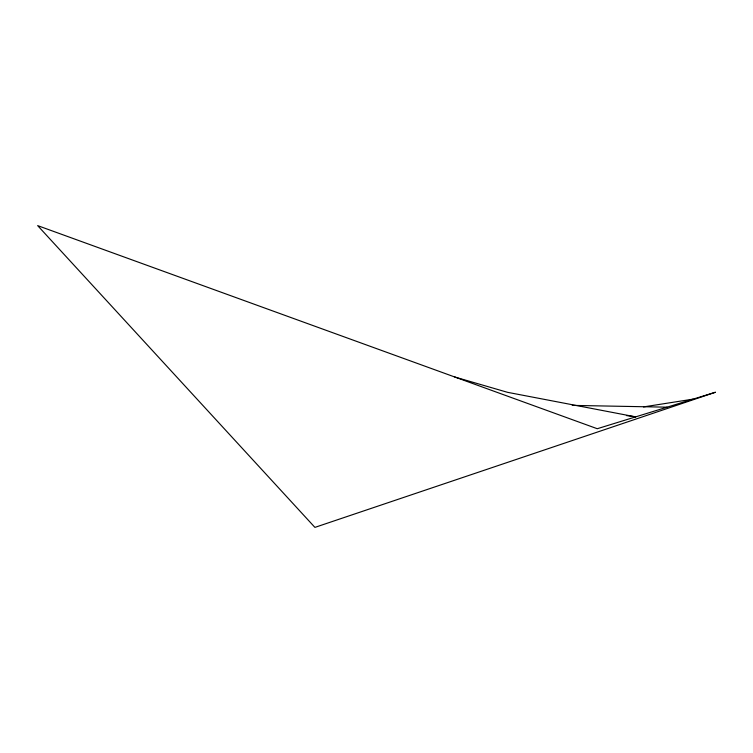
<?xml version="1.0" encoding="UTF-8"?>
<svg xmlns="http://www.w3.org/2000/svg" width="753" height="753" viewBox="0 0 753 753"><rect width="100%" height="100%" fill="white"/><g stroke="black" fill="none" stroke-linecap="round" stroke-linejoin="round"><path stroke-width="1.13" d="M643.457 406.921L693.231 399.109M572.261 405.387L667.083 407.175M626.421 415.571L635.683 416.87L507.541 392.322L454.746 376.999M715.35 392.275L314.914 527.382L37.65 225.618L597.27 428.721L715.35 392.275"/></g></svg>
